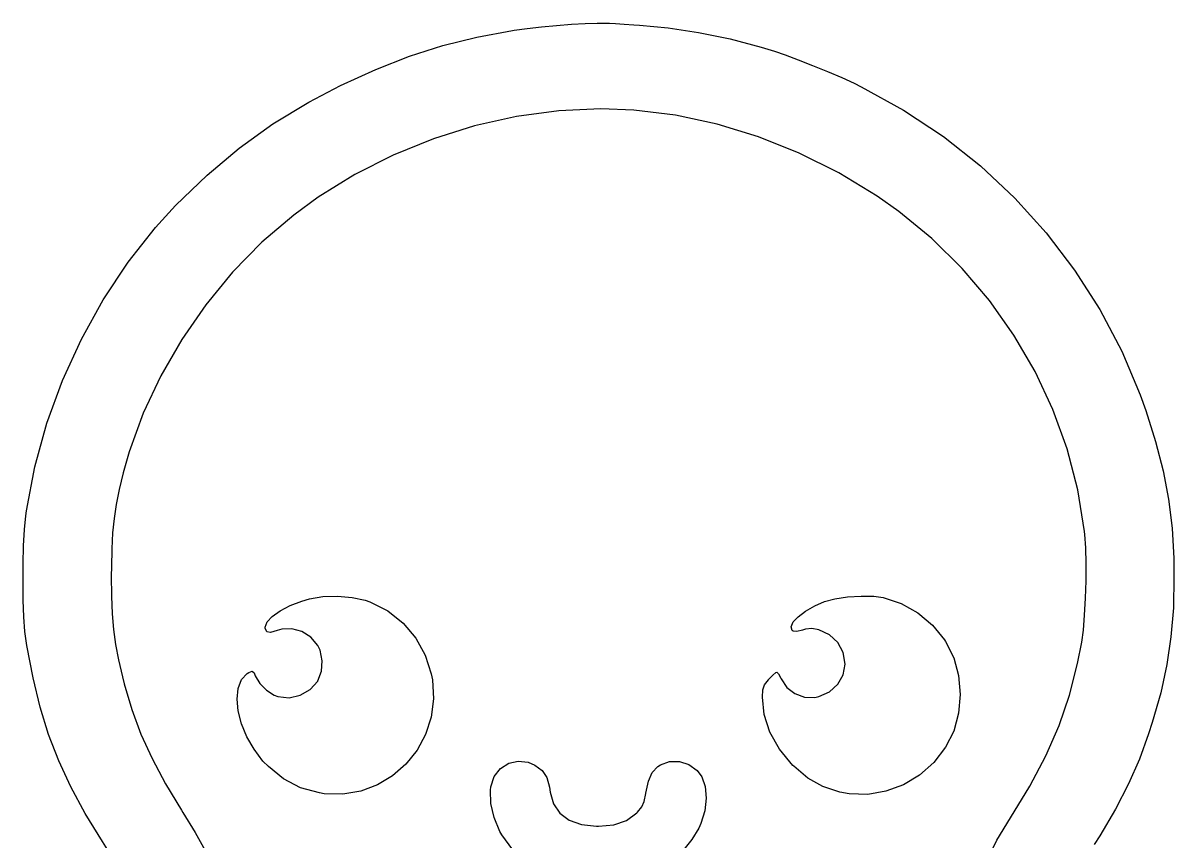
# Model space of a CAD drawing. Extents: x 103 to 212, y -155 to -73.
# Drawn here: x 163.58 to 174.75, y -120.34 to -112.39 of the extents above; entities that cross this region are included whole.
import ezdxf

# ---------------------------------------------------------------- set-up
doc = ezdxf.new("R2010")
doc.units = 0
doc.layers.add('BLACK', color=7, linetype='CONTINUOUS')

msp = doc.modelspace()

# ---------------------------------------------------------------- linework, layer by layer
at = {"layer": 'BLACK', "linetype": 'CONTINUOUS'}
for p, q in [((167.981, -112.527), (168.326, -112.463)), ((168.326, -112.463), (168.342, -112.461)), ((168.342, -112.461), (168.469, -112.443)), ((168.469, -112.443), (168.609, -112.428)), ((168.609, -112.428), (168.755, -112.414)), ((168.755, -112.414), (168.899, -112.402)), ((168.899, -112.402), (169.033, -112.394)), ((169.033, -112.394), (169.148, -112.39)), ((169.148, -112.39), (169.237, -112.39)), ((169.237, -112.39), (169.269, -112.392)), ((169.269, -112.392), (169.326, -112.396)), ((169.326, -112.396), (169.409, -112.402)), ((169.409, -112.402), (169.504, -112.408)), ((169.504, -112.408), (169.561, -112.411)), ((169.561, -112.411), (169.837, -112.436)), ((169.837, -112.436), (170.133, -112.481)), ((170.133, -112.481), (170.438, -112.544)), ((167.651, -112.609), (167.981, -112.527)), ((170.438, -112.544), (170.739, -112.623)), ((167, -112.841), (167.328, -112.712)), ((167.328, -112.712), (167.651, -112.609)), ((170.739, -112.623), (170.871, -112.663)), ((170.871, -112.663), (170.972, -112.698)), ((170.972, -112.698), (171.099, -112.746)), ((171.099, -112.746), (171.24, -112.802)), ((171.24, -112.802), (171.384, -112.861)), ((166.659, -112.997), (167, -112.841)), ((171.384, -112.861), (171.522, -112.92)), ((171.522, -112.92), (171.642, -112.975)), ((166.351, -113.158), (166.659, -112.997)), ((171.642, -112.975), (171.712, -113.009)), ((171.712, -113.009), (172.123, -113.236)), ((166.002, -113.37), (166.351, -113.158)), ((168.776, -113.242), (168.367, -113.298)), ((169.184, -113.223), (168.776, -113.242)), ((169.505, -113.235), (169.184, -113.223)), ((169.91, -113.284), (169.505, -113.235)), ((172.123, -113.236), (172.509, -113.493)), ((165.675, -113.604), (166.002, -113.37)), ((168.367, -113.298), (167.959, -113.389)), ((170.314, -113.371), (169.91, -113.284)), ((170.715, -113.494), (170.314, -113.371)), ((167.959, -113.389), (167.559, -113.515)), ((171.109, -113.652), (170.715, -113.494)), ((172.509, -113.493), (172.869, -113.778)), ((165.362, -113.866), (165.675, -113.604)), ((167.559, -113.515), (167.17, -113.673)), ((167.17, -113.673), (166.796, -113.862)), ((171.494, -113.845), (171.109, -113.652)), ((172.869, -113.778), (173.202, -114.09)), ((165.056, -114.162), (165.362, -113.866)), ((166.796, -113.862), (166.442, -114.08)), ((171.866, -114.072), (171.494, -113.845)), ((164.862, -114.375), (165.056, -114.162)), ((166.442, -114.08), (166.203, -114.254)), ((172.075, -114.219), (171.866, -114.072)), ((173.202, -114.09), (173.507, -114.427)), ((166.203, -114.254), (165.895, -114.518)), ((172.397, -114.483), (172.075, -114.219)), ((164.596, -114.713), (164.862, -114.375)), ((172.691, -114.772), (172.397, -114.483)), ((173.507, -114.427), (173.782, -114.788)), ((165.895, -114.518), (165.609, -114.809)), ((164.355, -115.076), (164.596, -114.713)), ((165.609, -114.809), (165.349, -115.125)), ((172.958, -115.085), (172.691, -114.772)), ((173.782, -114.788), (174.027, -115.172)), ((164.143, -115.46), (164.355, -115.076)), ((165.349, -115.125), (165.116, -115.461)), ((173.194, -115.419), (172.958, -115.085)), ((174.027, -115.172), (174.24, -115.576)), ((163.959, -115.862), (164.143, -115.46)), ((165.116, -115.461), (164.913, -115.814)), ((173.4, -115.772), (173.194, -115.419)), ((174.24, -115.576), (174.419, -116.001)), ((164.913, -115.814), (164.742, -116.179)), ((173.572, -116.142), (173.4, -115.772)), ((163.808, -116.276), (163.959, -115.862)), ((174.419, -116.001), (174.474, -116.152)), ((173.711, -116.525), (173.572, -116.142)), ((174.474, -116.152), (174.569, -116.454)), ((163.69, -116.698), (163.808, -116.276)), ((164.742, -116.179), (164.607, -116.554)), ((174.569, -116.454), (174.642, -116.737)), ((164.607, -116.554), (164.549, -116.758)), ((173.814, -116.921), (173.711, -116.525)), ((163.609, -117.126), (163.69, -116.698)), ((164.549, -116.758), (164.51, -116.92)), ((174.642, -116.737), (174.695, -117.013)), ((164.51, -116.92), (164.481, -117.064)), ((173.88, -117.326), (173.814, -116.921)), ((164.481, -117.064), (164.46, -117.201)), ((174.695, -117.013), (174.728, -117.293)), ((163.59, -117.308), (163.602, -117.173)), ((163.602, -117.173), (163.609, -117.126)), ((164.46, -117.201), (164.446, -117.341)), ((174.728, -117.293), (174.745, -117.59)), ((163.582, -117.467), (163.59, -117.308)), ((164.446, -117.341), (164.437, -117.495)), ((173.883, -117.357), (173.88, -117.326)), ((173.891, -117.485), (173.883, -117.357)), ((163.577, -117.64), (163.582, -117.467)), ((164.437, -117.495), (164.434, -117.674)), ((173.895, -117.638), (173.891, -117.485)), ((174.745, -117.59), (174.747, -117.765)), ((163.576, -117.818), (163.577, -117.64)), ((164.434, -117.674), (164.433, -117.755)), ((173.894, -117.805), (173.895, -117.638)), ((163.579, -117.993), (163.576, -117.818)), ((164.433, -117.755), (164.435, -117.954)), ((173.889, -117.975), (173.894, -117.805)), ((174.747, -117.765), (174.741, -118.067)), ((164.435, -117.954), (164.441, -118.125)), ((166.358, -117.979), (166.485, -117.958)), ((166.485, -117.958), (166.627, -117.954)), ((166.627, -117.954), (166.77, -117.966)), ((171.456, -117.98), (171.579, -117.961)), ((171.579, -117.961), (171.71, -117.953)), ((171.71, -117.953), (171.835, -117.956)), ((171.835, -117.956), (171.924, -117.968)), ((163.585, -118.156), (163.579, -117.993)), ((166.072, -118.097), (166.17, -118.046)), ((166.17, -118.046), (166.283, -118.002)), ((166.283, -118.002), (166.358, -117.979)), ((166.77, -117.966), (166.897, -117.993)), ((166.897, -117.993), (166.942, -118.009)), ((166.942, -118.009), (167.116, -118.098)), ((171.169, -118.101), (171.26, -118.049)), ((171.26, -118.049), (171.356, -118.007)), ((171.356, -118.007), (171.456, -117.98)), ((171.924, -117.968), (172.099, -118.025)), ((172.099, -118.025), (172.261, -118.116)), ((173.88, -118.138), (173.889, -117.975)), ((174.741, -118.067), (174.718, -118.348)), ((163.595, -118.298), (163.585, -118.156)), ((164.441, -118.125), (164.454, -118.278)), ((165.945, -118.204), (165.995, -118.151)), ((165.995, -118.151), (166.072, -118.097)), ((167.116, -118.098), (167.265, -118.217)), ((171.05, -118.205), (171.098, -118.154)), ((171.098, -118.154), (171.169, -118.101)), ((172.261, -118.116), (172.404, -118.235)), ((173.868, -118.283), (173.88, -118.138)), ((163.609, -118.41), (163.595, -118.298)), ((164.454, -118.278), (164.473, -118.424)), ((165.927, -118.254), (165.945, -118.204)), ((165.927, -118.265), (165.927, -118.254)), ((165.942, -118.3), (165.927, -118.265)), ((165.979, -118.307), (165.942, -118.3)), ((166.043, -118.288), (165.979, -118.307)), ((166.087, -118.274), (166.043, -118.288)), ((166.184, -118.271), (166.087, -118.274)), ((166.281, -118.299), (166.184, -118.271)), ((166.368, -118.354), (166.281, -118.299)), ((167.265, -118.217), (167.387, -118.361)), ((171.03, -118.251), (171.05, -118.205)), ((171.042, -118.287), (171.03, -118.251)), ((171.052, -118.294), (171.042, -118.287)), ((171.085, -118.298), (171.052, -118.294)), ((171.143, -118.283), (171.085, -118.298)), ((171.169, -118.275), (171.143, -118.283)), ((171.232, -118.267), (171.169, -118.275)), ((171.299, -118.28), (171.232, -118.267)), ((171.403, -118.329), (171.299, -118.28)), ((172.404, -118.235), (172.521, -118.379)), ((173.852, -118.4), (173.868, -118.283)), ((163.613, -118.433), (163.609, -118.41)), ((166.436, -118.432), (166.368, -118.354)), ((167.387, -118.361), (167.479, -118.527)), ((171.484, -118.404), (171.403, -118.329)), ((171.536, -118.501), (171.484, -118.404)), ((172.521, -118.379), (172.53, -118.393)), ((172.53, -118.393), (172.609, -118.552)), ((173.812, -118.608), (173.852, -118.4)), ((174.718, -118.348), (174.678, -118.619)), ((163.673, -118.748), (163.613, -118.433)), ((164.473, -118.424), (164.502, -118.573)), ((166.46, -118.48), (166.436, -118.432)), ((166.481, -118.581), (166.46, -118.48)), ((171.554, -118.615), (171.536, -118.501)), ((164.502, -118.573), (164.541, -118.736)), ((166.474, -118.684), (166.481, -118.581)), ((167.479, -118.527), (167.539, -118.71)), ((171.536, -118.717), (171.554, -118.615)), ((172.609, -118.552), (172.656, -118.726)), ((173.733, -118.915), (173.812, -118.608)), ((174.678, -118.619), (174.618, -118.893)), ((164.541, -118.736), (164.559, -118.806)), ((165.696, -118.765), (165.752, -118.705)), ((165.752, -118.705), (165.769, -118.694)), ((165.769, -118.694), (165.8, -118.683)), ((165.8, -118.683), (165.819, -118.7)), ((165.819, -118.7), (165.83, -118.727)), ((165.83, -118.727), (165.874, -118.801)), ((166.438, -118.776), (166.474, -118.684)), ((167.539, -118.71), (167.549, -118.766)), ((170.813, -118.762), (170.853, -118.721)), ((170.853, -118.721), (170.883, -118.697)), ((170.883, -118.697), (170.891, -118.693)), ((170.891, -118.693), (170.909, -118.709)), ((170.909, -118.709), (170.932, -118.749)), ((171.484, -118.809), (171.536, -118.717)), ((172.656, -118.726), (172.672, -118.908)), ((163.742, -119.033), (163.673, -118.748)), ((164.559, -118.806), (164.632, -119.056)), ((165.654, -118.953), (165.664, -118.85)), ((165.664, -118.85), (165.696, -118.765)), ((165.874, -118.801), (165.94, -118.868)), ((166.362, -118.861), (166.436, -118.779)), ((166.436, -118.779), (166.438, -118.776)), ((167.549, -118.766), (167.561, -118.952)), ((170.757, -118.865), (170.773, -118.816)), ((170.773, -118.816), (170.81, -118.766)), ((170.81, -118.766), (170.813, -118.762)), ((170.932, -118.749), (170.936, -118.758)), ((170.936, -118.758), (170.989, -118.84)), ((170.989, -118.84), (171.068, -118.9)), ((171.404, -118.882), (171.484, -118.809)), ((165.665, -119.069), (165.654, -118.953)), ((165.94, -118.868), (166.015, -118.917)), ((166.015, -118.917), (166.048, -118.929)), ((166.048, -118.929), (166.159, -118.94)), ((166.159, -118.94), (166.266, -118.916)), ((166.266, -118.916), (166.362, -118.861)), ((167.561, -118.952), (167.538, -119.13)), ((170.753, -118.934), (170.757, -118.865)), ((170.769, -119.103), (170.753, -118.934)), ((171.068, -118.9), (171.162, -118.935)), ((171.162, -118.935), (171.26, -118.939)), ((171.26, -118.939), (171.299, -118.93)), ((171.299, -118.93), (171.404, -118.882)), ((172.672, -118.908), (172.656, -119.09)), ((173.632, -119.211), (173.733, -118.915)), ((174.618, -118.893), (174.536, -119.182)), ((163.824, -119.299), (163.742, -119.033)), ((164.632, -119.056), (164.721, -119.295)), ((165.697, -119.193), (165.665, -119.069)), ((165.748, -119.319), (165.697, -119.193)), ((167.538, -119.13), (167.483, -119.297)), ((170.824, -119.276), (170.769, -119.103)), ((172.656, -119.09), (172.609, -119.264)), ((174.536, -119.182), (174.501, -119.292)), ((163.922, -119.553), (163.824, -119.299)), ((164.721, -119.295), (164.828, -119.531)), ((167.483, -119.297), (167.4, -119.45)), ((170.917, -119.441), (170.824, -119.276)), ((172.609, -119.264), (172.531, -119.422)), ((173.504, -119.503), (173.632, -119.211)), ((174.501, -119.292), (174.412, -119.536)), ((165.818, -119.441), (165.748, -119.319)), ((165.905, -119.555), (165.818, -119.441)), ((167.4, -119.45), (167.292, -119.585)), ((171.049, -119.597), (170.917, -119.441)), ((172.531, -119.422), (172.416, -119.57)), ((173.348, -119.799), (173.504, -119.503)), ((164.039, -119.804), (163.922, -119.553)), ((164.828, -119.531), (164.958, -119.775)), ((165.957, -119.609), (165.905, -119.555)), ((166.105, -119.729), (165.957, -119.609)), ((167.292, -119.585), (167.163, -119.698)), ((168.15, -119.704), (168.21, -119.626)), ((168.21, -119.626), (168.29, -119.576)), ((168.29, -119.576), (168.382, -119.555)), ((168.382, -119.555), (168.48, -119.567)), ((168.48, -119.567), (168.544, -119.594)), ((168.544, -119.594), (168.614, -119.646)), ((169.683, -119.667), (169.737, -119.608)), ((169.737, -119.608), (169.762, -119.591)), ((169.762, -119.591), (169.852, -119.558)), ((169.852, -119.558), (169.947, -119.558)), ((169.947, -119.558), (170.039, -119.589)), ((170.039, -119.589), (170.118, -119.648)), ((171.057, -119.606), (171.049, -119.597)), ((171.192, -119.72), (171.057, -119.606)), ((172.416, -119.57), (172.277, -119.692)), ((174.412, -119.536), (174.306, -119.776)), ((166.27, -119.814), (166.105, -119.729)), ((167.163, -119.698), (167.016, -119.787)), ((168.116, -119.804), (168.15, -119.704)), ((168.614, -119.646), (168.66, -119.716)), ((168.66, -119.716), (168.687, -119.81)), ((169.622, -119.866), (169.646, -119.751)), ((169.646, -119.751), (169.683, -119.667)), ((170.118, -119.648), (170.164, -119.709)), ((170.164, -119.709), (170.197, -119.803)), ((171.338, -119.802), (171.192, -119.72)), ((172.277, -119.692), (172.121, -119.786)), ((164.18, -120.063), (164.039, -119.804)), ((164.958, -119.775), (165.114, -120.033)), ((166.454, -119.865), (166.27, -119.814)), ((166.854, -119.847), (166.68, -119.877)), ((167.016, -119.787), (166.854, -119.847)), ((168.112, -119.838), (168.116, -119.804)), ((168.116, -119.966), (168.112, -119.838)), ((168.687, -119.81), (168.694, -119.856)), ((168.694, -119.856), (168.725, -119.969)), ((170.197, -119.803), (170.206, -119.916)), ((171.505, -119.858), (171.338, -119.802)), ((171.596, -119.875), (171.505, -119.858)), ((171.951, -119.849), (171.775, -119.88)), ((172.121, -119.786), (171.951, -119.849)), ((173.16, -120.105), (173.348, -119.799)), ((174.306, -119.776), (174.179, -120.022)), ((166.499, -119.872), (166.454, -119.865)), ((166.68, -119.877), (166.499, -119.872)), ((168.148, -120.103), (168.116, -119.966)), ((168.725, -119.969), (168.787, -120.06)), ((169.582, -120.001), (169.606, -119.947)), ((169.606, -119.947), (169.622, -119.87)), ((169.622, -119.87), (169.622, -119.866)), ((170.206, -119.916), (170.192, -120.04)), ((171.775, -119.88), (171.596, -119.875)), ((164.346, -120.337), (164.18, -120.063)), ((165.114, -120.033), (165.128, -120.055)), ((165.128, -120.055), (165.248, -120.25)), ((168.787, -120.06), (168.878, -120.128)), ((169.433, -120.131), (169.533, -120.059)), ((169.533, -120.059), (169.541, -120.052)), ((169.541, -120.052), (169.582, -120.001)), ((170.192, -120.04), (170.155, -120.163)), ((174.179, -120.022), (174.026, -120.281)), ((168.205, -120.239), (168.148, -120.103)), ((168.878, -120.128), (168.997, -120.171)), ((168.997, -120.171), (169.141, -120.188)), ((169.141, -120.188), (169.16, -120.188)), ((169.16, -120.188), (169.31, -120.174)), ((169.31, -120.174), (169.433, -120.131)), ((170.155, -120.163), (170.136, -120.207)), ((173.029, -120.323), (173.16, -120.105)), ((165.248, -120.25), (165.345, -120.425)), ((168.224, -120.272), (168.205, -120.239)), ((168.331, -120.418), (168.224, -120.272)), ((170.136, -120.207), (170.068, -120.317)), ((174.026, -120.281), (173.973, -120.365)), ((164.427, -120.466), (164.346, -120.337)), ((170.068, -120.317), (169.977, -120.43)), ((172.898, -120.589), (173.029, -120.323))]:
    msp.add_line(p, q, dxfattribs=at)

doc.saveas('drawing.dxf')
